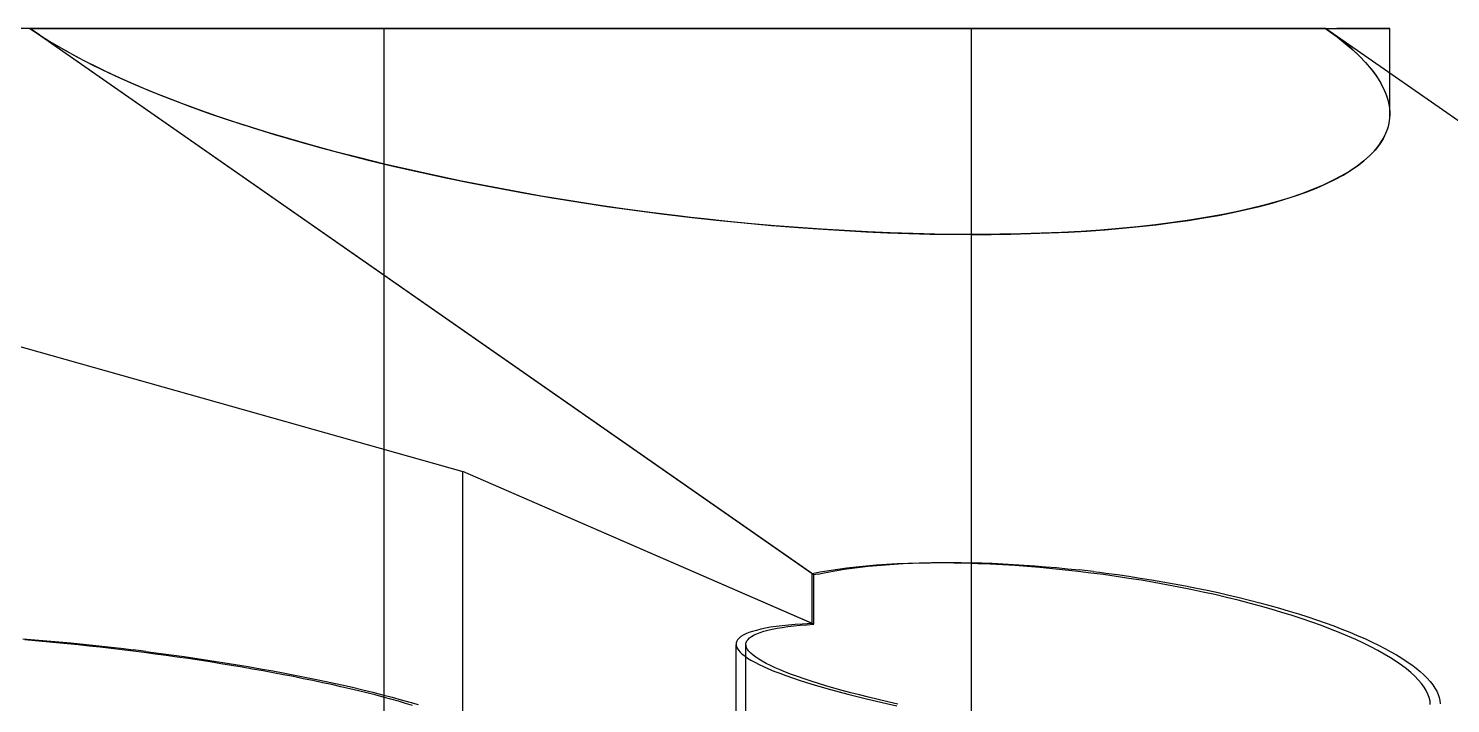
# Model space of a CAD drawing. Header units: millimetres. Extents: x -70 to 246, y -216 to 66.
# Drawn here: x 146.7 to 162.68, y -165.59 to -158 of the extents above; entities that cross this region are included whole.
import ezdxf

# ---------------------------------------------------------------- set-up
doc = ezdxf.new("R2010")
doc.units = ezdxf.units.MM
doc.layers.add('SIDE_YZ', color=7, linetype='Continuous')

msp = doc.modelspace()

# ---------------------------------------------------------------- linework, layer by layer
at = {"layer": 'SIDE_YZ'}
for p, q in [((133.91, -158), (151.585, -162.977)), ((146.721, -158), (146.595, -158)), ((146.786, -158), (146.654, -158)), ((155.511, -164.128), (146.721, -158)), ((146.829, -158.073), (146.721, -158)), ((155.53, -164.141), (146.721, -158)), ((146.721, -158), (146.855, -158.089)), ((146.721, -158), (146.859, -158)), ((146.929, -158), (146.786, -158)), ((146.859, -158), (147.008, -158)), ((147.083, -158), (146.929, -158)), ((147.008, -158), (147.168, -158)), ((147.249, -158), (147.083, -158)), ((147.168, -158), (147.339, -158)), ((147.425, -158), (147.249, -158)), ((147.339, -158), (147.521, -158)), ((147.611, -158), (147.425, -158)), ((147.521, -158), (147.712, -158)), ((147.807, -158), (147.611, -158)), ((147.712, -158), (147.914, -158)), ((148.014, -158), (147.807, -158)), ((147.914, -158), (148.125, -158)), ((148.229, -158), (148.014, -158)), ((148.125, -158), (148.346, -158)), ((148.454, -158), (148.229, -158)), ((148.346, -158), (148.575, -158)), ((148.688, -158), (148.454, -158)), ((148.575, -158), (148.813, -158)), ((148.93, -158), (148.688, -158)), ((148.813, -158), (149.059, -158)), ((149.18, -158), (148.93, -158)), ((149.059, -158), (149.314, -158)), ((149.437, -158), (149.18, -158)), ((149.314, -158), (149.575, -158)), ((149.702, -158), (149.437, -158)), ((149.575, -158), (149.843, -158)), ((149.974, -158), (149.702, -158)), ((149.843, -158), (150.119, -158)), ((150.252, -158), (149.974, -158)), ((150.119, -158), (150.4, -158)), ((150.536, -158), (150.252, -158)), ((150.4, -158), (150.687, -158)), ((150.825, -158), (150.536, -158)), ((150.687, -158), (150.979, -158)), ((150.701, -180), (150.701, -158)), ((150.706, -158), (150.701, -158)), ((150.716, -158), (150.706, -158)), ((150.732, -158), (150.716, -158)), ((150.753, -158), (150.732, -158)), ((150.779, -158), (150.753, -158)), ((150.81, -158), (150.779, -158)), ((150.846, -158), (150.81, -158)), ((151.12, -158), (150.825, -158)), ((150.887, -158), (150.846, -158)), ((150.933, -158), (150.887, -158)), ((150.984, -158), (150.933, -158)), ((150.979, -158), (151.276, -158)), ((151.039, -158), (150.984, -158)), ((151.099, -158), (151.039, -158)), ((151.164, -158), (151.099, -158)), ((151.419, -158), (151.12, -158)), ((151.234, -158), (151.164, -158)), ((151.307, -158), (151.234, -158)), ((151.276, -158), (151.577, -158)), ((151.385, -158), (151.307, -158)), ((151.467, -158), (151.385, -158)), ((151.722, -158), (151.419, -158)), ((151.553, -158), (151.467, -158)), ((151.643, -158), (151.553, -158)), ((151.577, -158), (151.882, -158)), ((151.643, -158), (151.737, -158)), ((152.029, -158), (151.722, -158)), ((151.737, -158), (151.834, -158)), ((151.834, -158), (151.935, -158)), ((151.882, -158), (152.19, -158)), ((151.935, -158), (152.039, -158)), ((152.338, -158), (152.029, -158)), ((152.039, -158), (152.146, -158)), ((152.146, -158), (152.256, -158)), ((152.19, -158), (152.501, -158)), ((152.256, -158), (152.369, -158)), ((152.651, -158), (152.338, -158)), ((152.369, -158), (152.484, -158)), ((152.484, -158), (152.602, -158)), ((152.501, -158), (152.815, -158)), ((152.602, -158), (152.722, -158)), ((152.965, -158), (152.651, -158)), ((152.722, -158), (152.844, -158)), ((152.815, -158), (153.13, -158)), ((152.844, -158), (152.968, -158)), ((153.282, -158), (152.965, -158)), ((152.968, -158), (153.093, -158)), ((153.093, -158), (153.22, -158)), ((153.13, -158), (153.447, -158)), ((153.22, -158), (153.348, -158)), ((153.599, -158), (153.282, -158)), ((153.348, -158), (153.477, -158)), ((153.447, -158), (153.765, -158)), ((153.477, -158), (153.607, -158)), ((153.917, -158), (153.599, -158)), ((153.607, -158), (153.738, -158)), ((153.738, -158), (153.869, -158)), ((153.765, -158), (154.083, -158)), ((153.869, -158), (154, -158)), ((154.235, -158), (153.917, -158)), ((154, -158), (154.131, -158)), ((154.083, -158), (154.401, -158)), ((154.131, -158), (154.262, -158)), ((154.553, -158), (154.235, -158)), ((154.262, -158), (154.393, -158)), ((154.393, -158), (154.523, -158)), ((154.401, -158), (154.718, -158)), ((154.523, -158), (154.652, -158)), ((154.87, -158), (154.553, -158)), ((154.652, -158), (154.78, -158)), ((154.718, -158), (155.035, -158)), ((154.78, -158), (154.907, -158)), ((155.185, -158), (154.87, -158)), ((154.907, -158), (155.032, -158)), ((155.032, -158), (155.156, -158)), ((155.035, -158), (155.349, -158)), ((155.156, -158), (155.278, -158)), ((155.499, -158), (155.185, -158)), ((155.278, -158), (155.398, -158)), ((155.349, -158), (155.662, -158)), ((155.398, -158), (155.516, -158)), ((155.81, -158), (155.499, -158)), ((155.516, -158), (155.631, -158)), ((155.631, -158), (155.744, -158)), ((155.662, -158), (155.971, -158)), ((155.744, -158), (155.854, -158)), ((156.118, -158), (155.81, -158)), ((155.854, -158), (155.961, -158)), ((155.961, -158), (156.065, -158)), ((155.971, -158), (156.278, -158)), ((156.065, -158), (156.166, -158)), ((156.423, -158), (156.118, -158)), ((156.166, -158), (156.263, -158)), ((156.263, -158), (156.357, -158)), ((156.278, -158), (156.581, -158)), ((156.357, -158), (156.447, -158)), ((156.724, -158), (156.423, -158)), ((156.447, -158), (156.533, -158)), ((156.533, -158), (156.615, -158)), ((156.581, -158), (156.88, -158)), ((156.615, -158), (156.693, -158)), ((156.693, -158), (156.766, -158)), ((157.021, -158), (156.724, -158)), ((156.766, -158), (156.836, -158)), ((156.836, -158), (156.901, -158)), ((156.88, -158), (157.175, -158)), ((156.901, -158), (156.961, -158)), ((156.961, -158), (157.016, -158)), ((157.016, -158), (157.067, -158)), ((157.313, -158), (157.021, -158)), ((157.067, -158), (157.113, -158)), ((157.113, -158), (157.154, -158)), ((157.154, -158), (157.19, -158)), ((157.175, -158), (157.464, -158)), ((157.19, -158), (157.221, -158)), ((157.221, -158), (157.247, -158)), ((157.247, -158), (157.268, -158)), ((157.268, -158), (157.284, -158)), ((157.284, -158), (157.294, -158)), ((157.294, -158), (157.299, -158)), ((157.299, -180), (157.299, -158)), ((157.6, -158), (157.313, -158)), ((157.464, -158), (157.748, -158)), ((157.881, -158), (157.6, -158)), ((157.748, -158), (158.026, -158)), ((158.157, -158), (157.881, -158)), ((158.026, -158), (158.298, -158)), ((158.425, -158), (158.157, -158)), ((158.298, -158), (158.563, -158)), ((158.686, -158), (158.425, -158)), ((158.563, -158), (158.82, -158)), ((158.941, -158), (158.686, -158)), ((158.82, -158), (159.07, -158)), ((159.187, -158), (158.941, -158)), ((159.07, -158), (159.312, -158)), ((159.425, -158), (159.187, -158)), ((159.312, -158), (159.546, -158)), ((159.654, -158), (159.425, -158)), ((159.546, -158), (159.771, -158)), ((159.875, -158), (159.654, -158)), ((159.771, -158), (159.986, -158)), ((160.086, -158), (159.875, -158)), ((159.986, -158), (160.193, -158)), ((160.288, -158), (160.086, -158)), ((160.193, -158), (160.389, -158)), ((160.479, -158), (160.288, -158)), ((160.389, -158), (160.575, -158)), ((160.661, -158), (160.479, -158)), ((160.575, -158), (160.751, -158)), ((160.832, -158), (160.661, -158)), ((160.751, -158), (160.917, -158)), ((160.992, -158), (160.832, -158)), ((160.917, -158), (161.071, -158)), ((161.141, -158), (160.992, -158)), ((161.071, -158), (161.214, -158)), ((161.279, -158), (161.141, -158)), ((161.214, -158), (161.346, -158)), ((170.135, -164.174), (161.279, -158)), ((161.279, -158), (161.385, -158.077)), ((170.159, -164.191), (161.279, -158)), ((161.279, -158), (161.346, -158.048)), ((161.279, -158), (161.405, -158)), ((161.346, -158), (161.466, -158)), ((161.519, -158), (161.405, -158)), ((161.466, -158), (161.574, -158)), ((161.622, -158), (161.519, -158)), ((161.574, -158), (161.671, -158)), ((161.713, -158), (161.622, -158)), ((161.671, -158), (161.755, -158)), ((161.791, -158), (161.713, -158)), ((161.755, -158), (161.827, -158)), ((161.857, -158), (161.791, -158)), ((161.827, -158), (161.887, -158)), ((161.911, -158), (161.857, -158)), ((161.887, -158), (161.934, -158)), ((161.952, -158), (161.911, -158)), ((161.934, -158), (161.968, -158)), ((161.98, -158), (161.952, -158)), ((161.968, -158), (161.99, -158)), ((161.996, -158), (161.98, -158)), ((161.99, -158), (162, -158)), ((162, -158), (161.996, -158)), ((162, -158.97), (162, -158)), ((162, -158.937), (162, -158)), ((146.829, -158.073), (146.944, -158.145)), ((146.855, -158.089), (146.999, -158.179)), ((146.944, -158.145), (147.095, -158.234)), ((147.154, -158.268), (146.999, -158.179)), ((161.346, -158.048), (161.41, -158.096)), ((161.385, -158.077), (161.483, -158.154)), ((161.41, -158.096), (161.5, -158.168)), ((161.573, -158.23), (161.483, -158.154)), ((161.5, -158.168), (161.584, -158.24)), ((147.095, -158.234), (147.256, -158.323)), ((147.154, -158.268), (147.319, -158.356)), ((147.256, -158.323), (147.427, -158.411)), ((161.573, -158.23), (161.655, -158.307)), ((161.584, -158.24), (161.66, -158.312)), ((161.655, -158.307), (161.728, -158.383)), ((161.66, -158.312), (161.728, -158.384)), ((147.319, -158.356), (147.494, -158.444)), ((147.427, -158.411), (147.608, -158.499)), ((147.494, -158.444), (147.679, -158.532)), ((147.608, -158.499), (147.798, -158.585)), ((161.728, -158.383), (161.792, -158.459)), ((161.728, -158.384), (161.789, -158.455)), ((161.789, -158.455), (161.842, -158.526)), ((161.792, -158.459), (161.848, -158.534)), ((147.679, -158.532), (147.873, -158.618)), ((147.798, -158.585), (147.997, -158.671)), ((147.873, -158.618), (148.076, -158.704)), ((161.842, -158.526), (161.888, -158.596)), ((161.848, -158.534), (161.895, -158.608)), ((161.888, -158.596), (161.926, -158.666)), ((161.895, -158.608), (161.934, -158.682)), ((147.997, -158.671), (148.206, -158.756)), ((148.076, -158.704), (148.288, -158.789)), ((148.206, -158.756), (148.423, -158.84)), ((148.288, -158.789), (148.509, -158.872)), ((161.926, -158.666), (161.956, -158.735)), ((161.934, -158.682), (161.964, -158.755)), ((161.956, -158.735), (161.978, -158.803)), ((161.964, -158.755), (161.985, -158.828)), ((161.978, -158.803), (161.993, -158.87)), ((148.423, -158.84), (148.648, -158.923)), ((148.509, -158.872), (148.737, -158.954)), ((148.648, -158.923), (148.881, -159.004)), ((148.737, -158.954), (148.974, -159.035)), ((161.985, -158.828), (161.997, -158.899)), ((161.993, -158.87), (162, -158.937)), ((162, -158.97), (161.994, -159.039)), ((161.997, -158.899), (162, -158.97)), ((162, -158.937), (161.998, -159.003)), ((148.881, -159.004), (149.122, -159.083)), ((148.974, -159.035), (149.218, -159.114)), ((149.37, -159.162), (149.122, -159.083)), ((149.218, -159.114), (149.469, -159.192)), ((161.948, -159.194), (161.973, -159.131)), ((161.98, -159.107), (161.957, -159.174)), ((161.989, -159.068), (161.973, -159.131)), ((161.994, -159.039), (161.98, -159.107)), ((161.998, -159.003), (161.989, -159.068)), ((149.625, -159.238), (149.37, -159.162)), ((149.469, -159.192), (149.727, -159.267)), ((149.887, -159.312), (149.625, -159.238)), ((149.727, -159.267), (149.992, -159.341)), ((161.876, -159.316), (161.916, -159.255)), ((161.925, -159.24), (161.884, -159.304)), ((161.916, -159.255), (161.948, -159.194)), ((161.957, -159.174), (161.925, -159.24)), ((150.155, -159.385), (149.887, -159.312)), ((149.992, -159.341), (150.262, -159.413)), ((150.428, -159.455), (150.155, -159.385)), ((150.262, -159.413), (150.538, -159.483)), ((150.707, -159.524), (150.428, -159.455)), ((161.709, -159.488), (161.772, -159.432)), ((161.776, -159.428), (161.71, -159.488)), ((161.772, -159.432), (161.828, -159.375)), ((161.834, -159.367), (161.776, -159.428)), ((161.828, -159.375), (161.876, -159.316)), ((161.884, -159.304), (161.834, -159.367)), ((150.538, -159.483), (150.819, -159.55)), ((150.99, -159.59), (150.707, -159.524)), ((150.819, -159.55), (151.105, -159.616)), ((151.278, -159.653), (150.99, -159.59)), ((151.105, -159.616), (151.395, -159.678)), ((161.551, -159.603), (161.459, -159.657)), ((161.475, -159.648), (161.56, -159.596)), ((161.634, -159.546), (161.551, -159.603)), ((161.56, -159.596), (161.638, -159.543)), ((161.71, -159.488), (161.634, -159.546)), ((161.638, -159.543), (161.709, -159.488)), ((151.57, -159.715), (151.278, -159.653)), ((151.395, -159.678), (151.689, -159.739)), ((151.866, -159.773), (151.57, -159.715)), ((151.689, -159.739), (151.986, -159.796)), ((152.165, -159.829), (151.866, -159.773)), ((161.25, -159.761), (161.133, -159.81)), ((161.175, -159.793), (161.282, -159.746)), ((161.358, -159.71), (161.25, -159.761)), ((161.282, -159.746), (161.382, -159.698)), ((161.459, -159.657), (161.358, -159.71)), ((161.382, -159.698), (161.475, -159.648)), ((151.986, -159.796), (152.287, -159.851)), ((152.467, -159.883), (152.165, -159.829)), ((152.287, -159.851), (152.59, -159.904)), ((152.771, -159.933), (152.467, -159.883)), ((152.59, -159.904), (152.895, -159.953)), ((153.076, -159.981), (152.771, -159.933)), ((160.677, -159.962), (160.811, -159.922)), ((160.877, -159.902), (160.737, -159.945)), ((160.811, -159.922), (160.939, -159.881)), ((161.009, -159.857), (160.877, -159.902)), ((160.939, -159.881), (161.061, -159.838)), ((161.133, -159.81), (161.009, -159.857)), ((161.061, -159.838), (161.175, -159.793)), ((152.895, -159.953), (153.202, -160)), ((153.383, -160.026), (153.076, -159.981)), ((153.202, -160), (153.51, -160.043)), ((153.692, -160.067), (153.383, -160.026)), ((153.51, -160.043), (153.819, -160.084)), ((154, -160.106), (153.692, -160.067)), ((153.819, -160.084), (154.128, -160.121)), ((160.106, -160.094), (159.931, -160.125)), ((160.075, -160.1), (160.235, -160.068)), ((160.274, -160.06), (160.106, -160.094)), ((160.235, -160.068), (160.388, -160.035)), ((160.436, -160.024), (160.274, -160.06)), ((160.388, -160.035), (160.536, -159.999)), ((160.59, -159.985), (160.436, -160.024)), ((160.536, -159.999), (160.677, -159.962)), ((160.737, -159.945), (160.59, -159.985)), ((154.148, -160.123), (154, -160.106)), ((154.128, -160.121), (154.437, -160.155)), ((154.297, -160.14), (154.148, -160.123)), ((154.562, -160.168), (154.297, -160.14)), ((154.437, -160.155), (154.745, -160.186)), ((154.827, -160.194), (154.562, -160.168)), ((154.745, -160.186), (155.052, -160.214)), ((155.091, -160.217), (154.827, -160.194)), ((155.052, -160.214), (155.357, -160.238)), ((155.354, -160.238), (155.091, -160.217)), ((155.615, -160.257), (155.354, -160.238)), ((155.357, -160.238), (155.63, -160.257)), ((155.875, -160.272), (155.615, -160.257)), ((155.63, -160.257), (155.875, -160.272)), ((158.96, -160.248), (158.749, -160.265)), ((158.798, -160.261), (158.996, -160.245)), ((159.166, -160.228), (158.96, -160.248)), ((158.996, -160.245), (159.189, -160.226)), ((159.366, -160.206), (159.166, -160.228)), ((159.189, -160.226), (159.377, -160.205)), ((159.561, -160.182), (159.366, -160.206)), ((159.377, -160.205), (159.56, -160.182)), ((159.56, -160.182), (159.737, -160.157)), ((159.749, -160.155), (159.561, -160.182)), ((159.737, -160.157), (159.909, -160.129)), ((159.931, -160.125), (159.749, -160.155)), ((159.909, -160.129), (160.075, -160.1)), ((156.132, -160.286), (155.875, -160.272)), ((155.875, -160.272), (156.117, -160.285)), ((156.117, -160.285), (156.357, -160.295)), ((156.388, -160.297), (156.132, -160.286)), ((156.357, -160.295), (156.595, -160.304)), ((156.64, -160.305), (156.388, -160.297)), ((156.595, -160.304), (156.831, -160.31)), ((156.89, -160.311), (156.64, -160.305)), ((156.831, -160.31), (157.063, -160.313)), ((157.136, -160.314), (156.89, -160.311)), ((157.063, -160.313), (157.293, -160.315)), ((157.379, -160.315), (157.136, -160.314)), ((157.293, -160.315), (157.52, -160.314)), ((157.618, -160.313), (157.379, -160.315)), ((157.52, -160.314), (157.743, -160.311)), ((157.853, -160.308), (157.618, -160.313)), ((157.743, -160.311), (157.962, -160.305)), ((158.084, -160.301), (157.853, -160.308)), ((157.962, -160.305), (158.177, -160.298)), ((158.311, -160.292), (158.084, -160.301)), ((158.177, -160.298), (158.389, -160.288)), ((158.532, -160.28), (158.311, -160.292)), ((158.389, -160.288), (158.596, -160.276)), ((158.749, -160.265), (158.532, -160.28)), ((158.596, -160.276), (158.798, -160.261)), ((151.585, -173.2), (151.585, -162.977)), ((155.511, -164.685), (151.585, -162.977)), ((155.53, -164.694), (151.585, -162.977)), ((155.697, -164.093), (155.602, -164.11)), ((155.797, -164.078), (155.697, -164.093)), ((155.705, -164.105), (155.787, -164.09)), ((155.787, -164.09), (155.871, -164.077)), ((155.9, -164.064), (155.797, -164.078)), ((155.871, -164.077), (155.958, -164.064)), ((156.006, -164.052), (155.9, -164.064)), ((155.958, -164.064), (156.048, -164.053)), ((156.117, -164.041), (156.006, -164.052)), ((156.048, -164.053), (156.141, -164.043)), ((156.23, -164.031), (156.117, -164.041)), ((156.141, -164.043), (156.235, -164.034)), ((156.346, -164.023), (156.23, -164.031)), ((156.235, -164.034), (156.333, -164.026)), ((156.333, -164.026), (156.432, -164.019)), ((156.466, -164.017), (156.346, -164.023)), ((156.432, -164.019), (156.534, -164.013)), ((156.588, -164.012), (156.466, -164.017)), ((156.534, -164.013), (156.638, -164.008)), ((156.713, -164.009), (156.588, -164.012)), ((156.638, -164.008), (156.744, -164.004)), ((156.84, -164.007), (156.713, -164.009)), ((156.744, -164.004), (156.852, -164.002)), ((156.97, -164.006), (156.84, -164.007)), ((156.852, -164.002), (156.962, -164)), ((156.962, -164), (157.073, -164)), ((157.102, -164.007), (156.97, -164.006)), ((157.073, -164), (157.186, -164.001)), ((157.236, -164.01), (157.102, -164.007)), ((157.186, -164.001), (157.301, -164.003)), ((157.371, -164.014), (157.236, -164.01)), ((157.301, -164.003), (157.416, -164.006)), ((157.509, -164.02), (157.371, -164.014)), ((157.416, -164.006), (157.534, -164.01)), ((157.647, -164.027), (157.509, -164.02)), ((157.534, -164.01), (157.652, -164.015)), ((157.787, -164.036), (157.647, -164.027)), ((157.652, -164.015), (157.771, -164.022)), ((157.771, -164.022), (157.891, -164.029)), ((157.928, -164.046), (157.787, -164.036)), ((157.891, -164.029), (158.012, -164.038)), ((158.07, -164.058), (157.928, -164.046)), ((158.012, -164.038), (158.133, -164.048)), ((158.212, -164.071), (158.07, -164.058)), ((158.133, -164.048), (158.255, -164.058)), ((158.355, -164.085), (158.212, -164.071)), ((158.255, -164.058), (158.378, -164.07)), ((158.498, -164.101), (158.355, -164.085)), ((158.378, -164.07), (158.514, -164.084)), ((158.666, -164.102), (158.514, -164.084)), ((155.602, -164.11), (155.511, -164.128)), ((155.511, -164.685), (155.511, -164.128)), ((155.578, -164.131), (155.53, -164.141)), ((155.53, -164.694), (155.53, -164.141)), ((155.578, -164.131), (155.627, -164.12)), ((155.627, -164.12), (155.705, -164.105)), ((158.641, -164.119), (158.498, -164.101)), ((158.784, -164.137), (158.641, -164.119)), ((158.666, -164.102), (158.738, -164.111)), ((158.738, -164.111), (158.81, -164.12)), ((158.927, -164.157), (158.784, -164.137)), ((158.81, -164.12), (158.94, -164.137)), ((159.069, -164.179), (158.927, -164.157)), ((158.94, -164.137), (159.068, -164.156)), ((159.068, -164.156), (159.197, -164.175)), ((159.211, -164.201), (159.069, -164.179)), ((159.197, -164.175), (159.324, -164.196)), ((159.351, -164.225), (159.211, -164.201)), ((159.324, -164.196), (159.451, -164.217)), ((159.491, -164.25), (159.351, -164.225)), ((159.451, -164.217), (159.577, -164.24)), ((159.629, -164.277), (159.491, -164.25)), ((159.577, -164.24), (159.703, -164.263)), ((159.766, -164.304), (159.629, -164.277)), ((159.703, -164.263), (159.827, -164.288)), ((159.901, -164.333), (159.766, -164.304)), ((159.827, -164.288), (159.949, -164.313)), ((160.035, -164.362), (159.901, -164.333)), ((159.949, -164.313), (160.071, -164.339)), ((160.166, -164.393), (160.035, -164.362)), ((160.071, -164.339), (160.19, -164.367)), ((160.295, -164.425), (160.166, -164.393)), ((160.19, -164.367), (160.308, -164.395)), ((160.308, -164.395), (160.425, -164.423)), ((160.422, -164.457), (160.295, -164.425)), ((160.547, -164.491), (160.422, -164.457)), ((160.425, -164.423), (160.539, -164.453)), ((160.539, -164.453), (160.651, -164.483)), ((160.669, -164.526), (160.547, -164.491)), ((160.651, -164.483), (160.761, -164.514)), ((160.787, -164.561), (160.669, -164.526)), ((160.761, -164.514), (160.869, -164.546)), ((160.903, -164.597), (160.787, -164.561)), ((160.869, -164.546), (160.975, -164.578)), ((155.044, -164.729), (154.986, -164.74)), ((155.107, -164.72), (155.044, -164.729)), ((155.173, -164.712), (155.107, -164.72)), ((155.116, -164.74), (155.175, -164.73)), ((155.244, -164.704), (155.173, -164.712)), ((155.175, -164.73), (155.237, -164.721)), ((155.237, -164.721), (155.305, -164.713)), ((155.319, -164.697), (155.244, -164.704)), ((155.305, -164.713), (155.376, -164.706)), ((155.399, -164.692), (155.319, -164.697)), ((155.376, -164.706), (155.451, -164.7)), ((155.454, -164.688), (155.399, -164.692)), ((155.451, -164.7), (155.53, -164.694)), ((155.511, -164.685), (155.454, -164.688)), ((161.016, -164.634), (160.903, -164.597)), ((160.975, -164.578), (161.078, -164.611)), ((161.125, -164.671), (161.016, -164.634)), ((161.078, -164.611), (161.178, -164.645)), ((161.231, -164.709), (161.125, -164.671)), ((161.178, -164.645), (161.275, -164.679)), ((161.334, -164.748), (161.231, -164.709)), ((161.275, -164.679), (161.37, -164.713)), ((161.37, -164.713), (161.461, -164.748)), ((146.642, -164.858), (146.775, -164.868)), ((146.781, -164.881), (146.663, -164.871)), ((146.775, -164.868), (146.91, -164.879)), ((146.9, -164.891), (146.781, -164.881)), ((147.021, -164.902), (146.9, -164.891)), ((146.91, -164.879), (147.046, -164.892)), ((147.046, -164.892), (147.183, -164.904)), ((154.663, -164.886), (154.657, -164.904)), ((154.673, -164.868), (154.663, -164.886)), ((154.689, -164.85), (154.673, -164.868)), ((154.709, -164.834), (154.689, -164.85)), ((154.735, -164.818), (154.709, -164.834)), ((154.765, -164.803), (154.735, -164.818)), ((154.8, -164.789), (154.765, -164.803)), ((154.769, -164.899), (154.777, -164.881)), ((154.777, -164.881), (154.79, -164.864)), ((154.79, -164.864), (154.808, -164.847)), ((154.84, -164.775), (154.8, -164.789)), ((154.808, -164.847), (154.83, -164.831)), ((154.83, -164.831), (154.857, -164.815)), ((154.884, -164.763), (154.84, -164.775)), ((154.857, -164.815), (154.889, -164.801)), ((154.933, -164.751), (154.884, -164.763)), ((154.889, -164.801), (154.925, -164.787)), ((154.925, -164.787), (154.966, -164.774)), ((154.986, -164.74), (154.933, -164.751)), ((154.966, -164.774), (155.012, -164.762)), ((155.012, -164.762), (155.062, -164.75)), ((155.062, -164.75), (155.116, -164.74)), ((161.432, -164.787), (161.334, -164.748)), ((161.527, -164.827), (161.432, -164.787)), ((161.461, -164.748), (161.55, -164.784)), ((161.618, -164.867), (161.527, -164.827)), ((161.55, -164.784), (161.635, -164.82)), ((161.704, -164.907), (161.618, -164.867)), ((161.635, -164.82), (161.718, -164.856)), ((161.718, -164.856), (161.796, -164.892)), ((161.796, -164.892), (161.872, -164.929)), ((147.142, -164.914), (147.021, -164.902)), ((147.264, -164.926), (147.142, -164.914)), ((147.183, -164.904), (147.322, -164.918)), ((147.386, -164.939), (147.264, -164.926)), ((147.322, -164.918), (147.462, -164.933)), ((147.51, -164.952), (147.386, -164.939)), ((147.462, -164.933), (147.602, -164.948)), ((147.633, -164.966), (147.51, -164.952)), ((147.602, -164.948), (147.743, -164.965)), ((147.757, -164.981), (147.633, -164.966)), ((147.743, -164.965), (147.884, -164.982)), ((147.881, -164.996), (147.757, -164.981)), ((148.006, -165.012), (147.881, -164.996)), ((148.025, -164.999), (147.884, -164.982)), ((148.13, -165.029), (148.006, -165.012)), ((148.025, -164.999), (148.166, -165.018)), ((148.254, -165.046), (148.13, -165.029)), ((148.166, -165.018), (148.307, -165.037)), ((148.377, -165.063), (148.254, -165.046)), ((148.307, -165.037), (148.454, -165.057)), ((154.657, -164.904), (154.656, -164.924)), ((154.656, -176), (154.656, -164.924)), ((154.656, -164.924), (154.66, -164.943)), ((154.66, -164.943), (154.668, -164.964)), ((154.668, -164.964), (154.682, -164.985)), ((154.682, -164.985), (154.701, -165.007)), ((154.701, -165.007), (154.724, -165.029)), ((154.724, -165.029), (154.752, -165.051)), ((154.752, -165.051), (154.785, -165.074)), ((154.766, -164.918), (154.769, -164.899)), ((154.767, -164.937), (154.766, -164.918)), ((154.767, -176), (154.766, -164.918)), ((154.773, -164.957), (154.767, -164.937)), ((154.784, -164.977), (154.773, -164.957)), ((154.8, -164.998), (154.784, -164.977)), ((154.821, -165.02), (154.8, -164.998)), ((154.846, -165.042), (154.821, -165.02)), ((154.876, -165.064), (154.846, -165.042)), ((161.787, -164.948), (161.704, -164.907)), ((161.865, -164.989), (161.787, -164.948)), ((161.938, -165.03), (161.865, -164.989)), ((161.872, -164.929), (161.943, -164.966)), ((162.007, -165.071), (161.938, -165.03)), ((161.943, -164.966), (162.012, -165.003)), ((162.012, -165.003), (162.076, -165.04)), ((162.076, -165.04), (162.137, -165.077)), ((148.501, -165.081), (148.377, -165.063)), ((148.454, -165.057), (148.599, -165.079)), ((148.623, -165.099), (148.501, -165.081)), ((148.599, -165.079), (148.744, -165.101)), ((148.745, -165.118), (148.623, -165.099)), ((148.744, -165.101), (148.888, -165.123)), ((148.867, -165.138), (148.745, -165.118)), ((148.987, -165.157), (148.867, -165.138)), ((148.888, -165.123), (149.03, -165.146)), ((149.106, -165.177), (148.987, -165.157)), ((149.03, -165.146), (149.172, -165.17)), ((149.224, -165.198), (149.106, -165.177)), ((149.172, -165.17), (149.311, -165.194)), ((149.341, -165.219), (149.224, -165.198)), ((149.311, -165.194), (149.449, -165.219)), ((154.785, -165.074), (154.823, -165.098)), ((154.823, -165.098), (154.866, -165.122)), ((154.866, -165.122), (154.913, -165.146)), ((154.91, -165.087), (154.876, -165.064)), ((154.949, -165.111), (154.91, -165.087)), ((154.913, -165.146), (154.964, -165.17)), ((154.993, -165.134), (154.949, -165.111)), ((154.964, -165.17), (155.02, -165.195)), ((155.041, -165.158), (154.993, -165.134)), ((155.02, -165.195), (155.081, -165.221)), ((155.094, -165.183), (155.041, -165.158)), ((155.151, -165.208), (155.094, -165.183)), ((155.212, -165.232), (155.151, -165.208)), ((162.071, -165.113), (162.007, -165.071)), ((162.131, -165.154), (162.071, -165.113)), ((162.186, -165.195), (162.131, -165.154)), ((162.137, -165.077), (162.194, -165.115)), ((162.236, -165.237), (162.186, -165.195)), ((162.194, -165.115), (162.247, -165.152)), ((162.247, -165.152), (162.296, -165.189)), ((162.296, -165.189), (162.342, -165.227)), ((149.456, -165.24), (149.341, -165.219)), ((149.449, -165.219), (149.585, -165.244)), ((149.57, -165.262), (149.456, -165.24)), ((149.682, -165.283), (149.57, -165.262)), ((149.585, -165.244), (149.718, -165.27)), ((149.793, -165.306), (149.682, -165.283)), ((149.718, -165.27), (149.849, -165.296)), ((149.902, -165.328), (149.793, -165.306)), ((149.849, -165.296), (149.978, -165.322)), ((150.008, -165.351), (149.902, -165.328)), ((149.978, -165.322), (150.103, -165.349)), ((150.113, -165.373), (150.008, -165.351)), ((150.103, -165.349), (150.226, -165.376)), ((155.081, -165.221), (155.146, -165.246)), ((155.146, -165.246), (155.215, -165.272)), ((155.277, -165.258), (155.212, -165.232)), ((155.215, -165.272), (155.289, -165.297)), ((155.347, -165.283), (155.277, -165.258)), ((155.289, -165.297), (155.366, -165.323)), ((155.421, -165.309), (155.347, -165.283)), ((155.366, -165.323), (155.448, -165.349)), ((155.498, -165.334), (155.421, -165.309)), ((155.448, -165.349), (155.534, -165.376)), ((155.58, -165.36), (155.498, -165.334)), ((155.665, -165.386), (155.58, -165.36)), ((162.28, -165.278), (162.236, -165.237)), ((162.32, -165.319), (162.28, -165.278)), ((162.355, -165.36), (162.32, -165.319)), ((162.342, -165.227), (162.383, -165.264)), ((162.385, -165.4), (162.355, -165.36)), ((162.383, -165.264), (162.42, -165.301)), ((162.42, -165.301), (162.453, -165.338)), ((162.453, -165.338), (162.482, -165.374)), ((150.215, -165.396), (150.113, -165.373)), ((150.315, -165.419), (150.215, -165.396)), ((150.226, -165.376), (150.346, -165.403)), ((150.413, -165.443), (150.315, -165.419)), ((150.346, -165.403), (150.462, -165.431)), ((150.508, -165.466), (150.413, -165.443)), ((150.462, -165.431), (150.575, -165.458)), ((150.6, -165.489), (150.508, -165.466)), ((150.575, -165.458), (150.684, -165.486)), ((150.69, -165.513), (150.6, -165.489)), ((150.684, -165.486), (150.79, -165.514)), ((150.777, -165.537), (150.69, -165.513)), ((150.79, -165.514), (150.892, -165.542)), ((155.534, -165.376), (155.623, -165.402)), ((155.623, -165.402), (155.716, -165.428)), ((155.754, -165.412), (155.665, -165.386)), ((155.716, -165.428), (155.812, -165.454)), ((155.847, -165.438), (155.754, -165.412)), ((155.812, -165.454), (155.912, -165.481)), ((155.943, -165.464), (155.847, -165.438)), ((155.912, -165.481), (156.016, -165.507)), ((156.042, -165.489), (155.943, -165.464)), ((156.016, -165.507), (156.122, -165.533)), ((156.145, -165.515), (156.042, -165.489)), ((156.251, -165.541), (156.145, -165.515)), ((162.409, -165.44), (162.385, -165.4)), ((162.429, -165.48), (162.409, -165.44)), ((162.443, -165.519), (162.429, -165.48)), ((162.452, -165.558), (162.443, -165.519)), ((162.482, -165.374), (162.506, -165.411)), ((162.506, -165.411), (162.527, -165.447)), ((162.527, -165.447), (162.543, -165.483)), ((162.543, -165.483), (162.555, -165.518)), ((162.555, -165.518), (162.562, -165.553)), ((150.861, -165.56), (150.777, -165.537)), ((150.943, -165.584), (150.861, -165.56)), ((150.892, -165.542), (150.989, -165.57)), ((151.021, -165.607), (150.943, -165.584)), ((150.989, -165.57), (151.082, -165.598)), ((156.122, -165.533), (156.232, -165.558)), ((156.232, -165.558), (156.344, -165.584)), ((156.359, -165.566), (156.251, -165.541)), ((156.344, -165.584), (156.46, -165.61)), ((156.471, -165.591), (156.359, -165.566)), ((162.455, -165.596), (162.452, -165.558)), ((162.562, -165.553), (162.566, -165.587))]:
    msp.add_line(p, q, dxfattribs=at)

doc.saveas('drawing.dxf')
